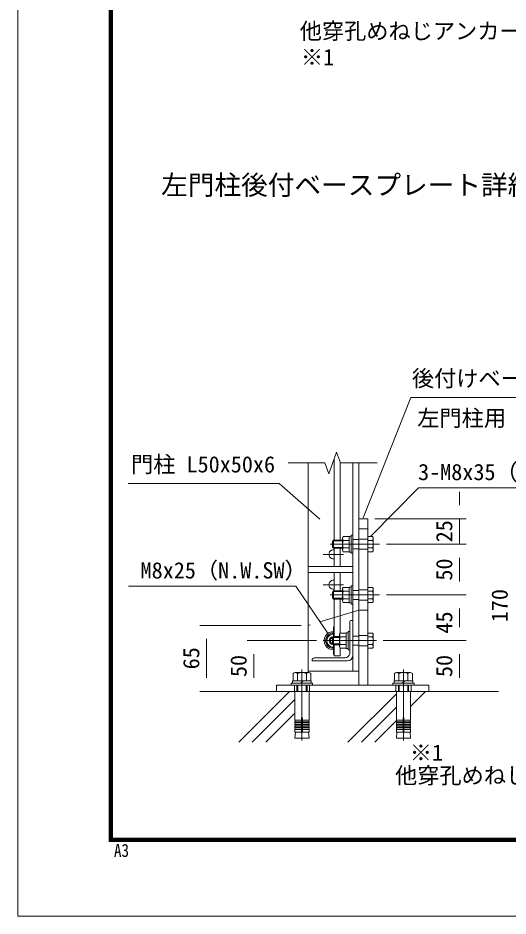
# Model space of a CAD drawing. Units: millimetres, scale not verified, with parts at other scales. Extents: x -4200 to 4200, y -2970 to 2970.
# Drawn here: x -4200 to -2751, y -2970 to -317 of the extents above; entities that cross this region are included whole.
import ezdxf
from ezdxf.enums import TextEntityAlignment as Align

# ---------------------------------------------------------------- set-up
doc = ezdxf.new("R2010")
doc.units = ezdxf.units.MM
doc.header["$LTSCALE"] = 20
doc.linetypes.add('DASHED', pattern=[7.5, 6, -1.5])
doc.linetypes.add('USER1', pattern=[50.8, 31.75, -6.35, 6.35, -6.35])
doc.layers.add('0-0_D-TTL-TXT', color=7, linetype='Continuous')
for name, color, linetype, lineweight in [('0-1_D-STR1', 1, 'Continuous', 18), ('0-2_D-BMK', 2, 'USER1', 13), ('0-3_D-STR3', 3, 'Continuous', 13), ('0-4_D-STR-DIM', 7, 'Continuous', 9), ('0-6_D-STR-TXT', 7, 'Continuous', 9), ('0-8_D-TTL', 7, 'Continuous', 9), ('0-9_D-BGD', 7, 'Continuous', 9), ('0-A_D-DCR-HCH', 7, 'Continuous', 9)]:
    doc.layers.add(name, color=color, linetype=linetype, lineweight=lineweight)
doc.styles.add('ＭＳ ゴシック', font='')
doc.styles.get('ＭＳ ゴシック').set_extended_font_data('MS Gothic')

msp = doc.modelspace()

# ---------------------------------------------------------------- linework, layer by layer
at = {"layer": '0-1_D-STR1'}
for p, q in [((-3342.34, -1631.5), (-3342.34, -2246.41)), ((-3210.34, -2246.41), (-3210.34, -1631.5)), ((-3192.34, -2246.41), (-3192.34, -1631.5)), ((-3342.34, -1937.41), (-3210.34, -1937.41)), ((-3342.34, -1955.41), (-3210.34, -1955.41)), ((-3219.34, -2193.9), (-3219.34, -2102.4)), ((-3213.34, -2096.4), (-3210.34, -2096.4)), ((-3210.34, -2201.4), (-3210.34, -2096.4)), ((-3330.34, -2213.4), (-3330.34, -2216.4)), ((-3330.34, -2216.4), (-3225.34, -2216.4)), ((-3324.34, -2207.4), (-3232.84, -2207.4)), ((-3342.34, -2246.41), (-3192.34, -2246.41))]:
    msp.add_line(p, q, dxfattribs=at)
at = {"layer": '0-1_D-STR1', "linetype": 'DASHED'}
for p, q in [((-3192.34, -1857.9), (-3210.34, -1857.9)), ((-3192.34, -1884.9), (-3210.34, -1884.9)), ((-3192.34, -2007.9), (-3210.34, -2007.9)), ((-3192.34, -2034.9), (-3210.34, -2034.9)), ((-3192.34, -2142.9), (-3210.34, -2142.9)), ((-3192.34, -2169.9), (-3210.34, -2169.9))]:
    msp.add_line(p, q, dxfattribs=at)
at = {"layer": '0-1_D-STR1'}
for centre, radius, start, end in [((-3267.34, -1901.41), 13.5, 81.91222, 278.08778), ((-3267.34, -1991.41), 13.5, 81.91222, 278.08778), ((-3213.34, -2102.4), 6, 90, 180), ((-3232.84, -2193.9), 13.5, 270, 0), ((-3225.34, -2201.4), 15, 270, 0), ((-3324.34, -2213.4), 6, 90, 180)]:
    msp.add_arc(centre, radius, start, end, dxfattribs=at)
at = {"layer": '0-2_D-BMK'}
for p, q in [((-3277.06, -1871.41), (-3130.84, -1871.41)), ((-3237.34, -1901.41), (-3297.34, -1901.41)), ((-3237.34, -1991.41), (-3297.34, -1991.41)), ((-3277.06, -2021.41), (-3130.84, -2021.41)), ((-3267.34, -2115.93), (-3267.34, -2196.88)), ((-3237.34, -2156.41), (-3297.34, -2156.41)), ((-3256.06, -2156.41), (-3139.84, -2156.41)), ((-3360.34, -2241.32), (-3360.34, -2451.32)), ((-3060.34, -2241.32), (-3060.34, -2451.32))]:
    msp.add_line(p, q, dxfattribs=at)
at = {"layer": '0-3_D-STR3'}
for p, q in [((-3265.44, -1859.41), (-3265.44, -1620.05)), ((-3247.44, -1859.41), (-3247.44, -1628.97)), ((-3192.34, -2288.4), (-3192.34, -1796.41)), ((-3165.34, -1796.41), (-3192.34, -1796.41)), ((-3165.34, -2288.4), (-3165.34, -1796.41)), ((-3165.34, -1826.41), (-3192.34, -1826.41)), ((-3240.64, -1852.66), (-3240.64, -1890.16)), ((-3221.14, -1848.89), (-3221.14, -1893.92)), ((-3215.14, -1898.41), (-3215.14, -1844.41)), ((-3165.34, -1848.89), (-3151.53, -1848.89)), ((-3165.34, -1848.89), (-3165.34, -1893.92)), ((-3149.44, -1852.51), (-3151.53, -1848.89)), ((-3149.44, -1852.51), (-3149.44, -1890.31)), ((-3266.74, -1859.41), (-3270.34, -1863.01)), ((-3270.34, -1879.81), (-3270.34, -1863.01)), ((-3266.74, -1883.41), (-3270.34, -1879.81)), ((-3240.64, -1861.66), (-3268.99, -1861.66)), ((-3240.64, -1881.16), (-3268.99, -1881.16)), ((-3266.74, -1883.41), (-3266.74, -1859.41)), ((-3240.64, -1859.41), (-3266.74, -1859.41)), ((-3240.64, -1883.41), (-3266.74, -1883.41)), ((-3265.44, -1937.41), (-3265.44, -1883.41)), ((-3247.44, -1937.41), (-3247.44, -1883.41)), ((-3221.14, -1860.15), (-3238.47, -1860.15)), ((-3221.14, -1882.66), (-3238.47, -1882.66)), ((-3165.34, -1860.15), (-3151.53, -1860.15)), ((-3165.34, -1882.66), (-3151.53, -1882.66)), ((-3210.34, -1898.41), (-3215.14, -1898.41)), ((-3165.34, -1893.92), (-3151.53, -1893.92)), ((-3149.44, -1890.31), (-3151.53, -1893.92)), ((-3265.44, -2009.41), (-3265.44, -1955.41)), ((-3247.44, -2009.41), (-3247.44, -1955.41)), ((-3266.74, -2009.41), (-3270.34, -2013.01)), ((-3270.34, -2029.81), (-3270.34, -2013.01)), ((-3240.64, -2011.66), (-3268.99, -2011.66)), ((-3266.74, -2033.41), (-3266.74, -2009.41)), ((-3240.64, -2009.41), (-3266.74, -2009.41)), ((-3240.64, -2002.66), (-3240.64, -2040.16)), ((-3221.14, -2010.15), (-3238.47, -2010.15)), ((-3221.14, -1998.89), (-3221.14, -2043.92)), ((-3215.14, -2048.41), (-3215.14, -1994.41)), ((-3165.34, -1998.89), (-3151.53, -1998.89)), ((-3165.34, -1998.89), (-3165.34, -2043.92)), ((-3165.34, -2010.15), (-3151.53, -2010.15)), ((-3149.44, -2002.51), (-3151.53, -1998.89)), ((-3149.44, -2002.51), (-3149.44, -2040.31)), ((-3266.74, -2033.41), (-3270.34, -2029.81)), ((-3240.64, -2031.16), (-3268.99, -2031.16)), ((-3240.64, -2033.41), (-3266.74, -2033.41)), ((-3265.44, -2144.41), (-3265.44, -2033.41)), ((-3247.44, -2133.89), (-3247.44, -2033.41)), ((-3221.14, -2032.66), (-3238.47, -2032.66)), ((-3165.34, -2032.66), (-3151.53, -2032.66)), ((-3149.44, -2040.31), (-3151.53, -2043.92)), ((-3210.34, -2048.41), (-3215.14, -2048.41)), ((-3165.34, -2043.92), (-3151.53, -2043.92)), ((-3342.34, -2251.01), (-3342.34, -2111.4)), ((-3267.34, -2133.91), (-3286.84, -2145.13)), ((-3286.84, -2145.13), (-3286.84, -2167.68)), ((-3266.74, -2144.41), (-3270.34, -2148.01)), ((-3270.34, -2164.81), (-3270.34, -2148.01)), ((-3249.64, -2146.66), (-3268.99, -2146.66)), ((-3267.34, -2133.91), (-3265.44, -2135)), ((-3266.74, -2168.41), (-3266.74, -2144.41)), ((-3249.64, -2144.41), (-3266.74, -2144.41)), ((-3249.64, -2137.66), (-3249.64, -2175.16)), ((-3230.14, -2145.15), (-3247.47, -2145.15)), ((-3230.14, -2133.89), (-3230.14, -2178.92)), ((-3224.14, -2183.41), (-3224.14, -2129.41)), ((-3165.34, -2133.89), (-3151.53, -2133.89)), ((-3165.34, -2133.89), (-3165.34, -2178.92)), ((-3165.34, -2145.15), (-3151.53, -2145.15)), ((-3149.44, -2137.51), (-3151.53, -2133.89)), ((-3149.44, -2137.51), (-3149.44, -2175.31)), ((-3267.34, -2178.91), (-3286.84, -2167.68)), ((-3266.74, -2168.41), (-3270.34, -2164.81)), ((-3249.64, -2166.16), (-3268.99, -2166.16)), ((-3249.64, -2168.41), (-3266.74, -2168.41)), ((-3265.44, -2201.41), (-3265.44, -2168.41)), ((-3230.14, -2167.66), (-3247.47, -2167.66)), ((-3165.34, -2167.66), (-3151.53, -2167.66)), ((-3149.44, -2175.31), (-3151.53, -2178.92)), ((-3267.34, -2178.91), (-3265.44, -2177.81)), ((-3247.44, -2201.41), (-3265.44, -2201.41)), ((-3247.44, -2201.41), (-3247.44, -2178.92)), ((-3219.34, -2183.41), (-3224.14, -2183.41)), ((-3165.34, -2178.92), (-3151.53, -2178.92)), ((-3386.74, -2274.9), (-3386.74, -2253.3)), ((-3339.57, -2250.9), (-3380.44, -2250.9)), ((-3373.54, -2253.3), (-3373.54, -2274.9)), ((-3347.14, -2253.3), (-3347.14, -2274.9)), ((-3333.94, -2274.9), (-3333.94, -2253.3)), ((-3086.74, -2274.9), (-3086.74, -2253.3)), ((-3039.57, -2250.9), (-3080.44, -2250.9)), ((-3073.54, -2253.3), (-3073.54, -2274.9)), ((-3047.14, -2253.3), (-3047.14, -2274.9)), ((-3033.94, -2274.9), (-3033.94, -2253.3)), ((-3364.09, -2282.4), (-3356.59, -2274.9)), ((-3064.09, -2282.4), (-3056.59, -2274.9)), ((-3375.34, -2306.4), (-3375.34, -2288.4)), ((-3372.94, -2306.4), (-3372.94, -2288.4)), ((-3347.74, -2306.4), (-3347.74, -2288.4)), ((-3345.34, -2306.4), (-3345.34, -2288.4)), ((-3075.34, -2306.4), (-3075.34, -2288.4)), ((-3072.94, -2306.4), (-3072.94, -2288.4)), ((-3047.74, -2306.4), (-3047.74, -2288.4)), ((-3045.34, -2306.4), (-3045.34, -2288.4)), ((-3361.47, -2385.03), (-3361.47, -2426.4)), ((-3359.22, -2385.03), (-3359.22, -2426.4)), ((-3061.47, -2385.03), (-3061.47, -2426.4)), ((-3059.22, -2385.03), (-3059.22, -2426.4)), ((-3361.47, -2403.9), (-3381.97, -2403.9)), ((-3361.47, -2396.4), (-3381.34, -2396.4)), ((-3361.47, -2411.4), (-3381.34, -2411.4)), ((-3359.22, -2396.4), (-3339.34, -2396.4)), ((-3359.22, -2403.9), (-3339.34, -2403.9)), ((-3359.22, -2411.4), (-3339.34, -2411.4)), ((-3061.47, -2403.9), (-3081.97, -2403.9)), ((-3061.47, -2396.4), (-3081.34, -2396.4)), ((-3061.47, -2411.4), (-3081.34, -2411.4)), ((-3059.22, -2396.4), (-3039.34, -2396.4)), ((-3059.22, -2403.9), (-3039.34, -2403.9)), ((-3059.22, -2411.4), (-3039.34, -2411.4)), ((-3361.47, -2418.9), (-3381.34, -2418.9)), ((-3359.22, -2418.9), (-3339.34, -2418.9)), ((-3061.47, -2418.9), (-3081.34, -2418.9)), ((-3059.22, -2418.9), (-3039.34, -2418.9))]:
    msp.add_line(p, q, dxfattribs=at)
at = {"layer": '0-3_D-STR3', "linetype": 'DASHED'}
for p, q in [((-3192.34, -1856.41), (-3165.34, -1856.41)), ((-3192.34, -1886.41), (-3165.34, -1886.41)), ((-3192.34, -2006.41), (-3165.34, -2006.41)), ((-3192.34, -2036.41), (-3165.34, -2036.41)), ((-3192.34, -2066.4), (-3342.34, -2111.4)), ((-3192.34, -2066.4), (-3165.34, -2066.4)), ((-3192.34, -2141.41), (-3165.34, -2141.41)), ((-3192.34, -2171.41), (-3165.34, -2171.41)), ((-3382.84, -2306.4), (-3382.84, -2288.4)), ((-3337.84, -2306.4), (-3337.84, -2288.4)), ((-3082.84, -2306.4), (-3082.84, -2288.4)), ((-3037.84, -2306.4), (-3037.84, -2288.4))]:
    msp.add_line(p, q, dxfattribs=at)
at = {"layer": '0-3_D-STR3'}
for points in [[(-3221.14, -1848.89), (-3238.47, -1848.89), (-3240.64, -1852.66)], [(-3210.34, -1898.41), (-3210.34, -1844.41), (-3215.14, -1844.41)], [(-3221.14, -1893.92), (-3238.47, -1893.92), (-3240.64, -1890.16)], [(-3221.14, -1998.89), (-3238.47, -1998.89), (-3240.64, -2002.66)], [(-3210.34, -2048.41), (-3210.34, -1994.41), (-3215.14, -1994.41)], [(-3221.14, -2043.92), (-3238.47, -2043.92), (-3240.64, -2040.16)], [(-3230.14, -2133.89), (-3247.47, -2133.89), (-3249.64, -2137.66)], [(-3219.34, -2183.41), (-3219.34, -2129.41), (-3224.14, -2129.41)], [(-3230.14, -2178.92), (-3247.47, -2178.92), (-3249.64, -2175.16)], [(-3387.94, -2282.4), (-3387.94, -2274.9), (-3332.74, -2274.9), (-3332.74, -2282.4)], [(-3087.94, -2282.4), (-3087.94, -2274.9), (-3032.74, -2274.9), (-3032.74, -2282.4)], [(-3359.22, -2391.4), (-3339.34, -2391.4), (-3339.34, -2306.4), (-3381.34, -2306.4), (-3381.34, -2391.4), (-3361.47, -2391.4)], [(-3059.22, -2391.4), (-3039.34, -2391.4), (-3039.34, -2306.4), (-3081.34, -2306.4), (-3081.34, -2391.4), (-3061.47, -2391.4)], [(-3380.4, -2391.4), (-3381.34, -2396.4), (-3381.34, -2398.9), (-3361.47, -2398.9)], [(-3380.4, -2398.9), (-3381.34, -2403.9), (-3381.34, -2406.4), (-3361.47, -2406.4)], [(-3380.4, -2406.4), (-3381.34, -2411.4), (-3381.34, -2413.9), (-3361.47, -2413.9)], [(-3340.28, -2413.9), (-3339.34, -2418.9), (-3339.34, -2426.4), (-3381.34, -2426.4), (-3381.34, -2418.9), (-3380.4, -2413.9)], [(-3340.28, -2391.4), (-3339.34, -2396.4), (-3339.34, -2398.9), (-3359.22, -2398.9)], [(-3340.28, -2398.9), (-3339.34, -2403.9), (-3339.34, -2406.4), (-3359.22, -2406.4)], [(-3340.28, -2406.4), (-3339.34, -2411.4), (-3339.34, -2413.9), (-3359.22, -2413.9)], [(-3080.4, -2391.4), (-3081.34, -2396.4), (-3081.34, -2398.9), (-3061.47, -2398.9)], [(-3080.4, -2398.9), (-3081.34, -2403.9), (-3081.34, -2406.4), (-3061.47, -2406.4)], [(-3080.4, -2406.4), (-3081.34, -2411.4), (-3081.34, -2413.9), (-3061.47, -2413.9)], [(-3040.28, -2413.9), (-3039.34, -2418.9), (-3039.34, -2426.4), (-3081.34, -2426.4), (-3081.34, -2418.9), (-3080.4, -2413.9)], [(-3040.28, -2391.4), (-3039.34, -2396.4), (-3039.34, -2398.9), (-3059.22, -2398.9)], [(-3040.28, -2398.9), (-3039.34, -2403.9), (-3039.34, -2406.4), (-3059.22, -2406.4)], [(-3040.28, -2406.4), (-3039.34, -2411.4), (-3039.34, -2413.9), (-3059.22, -2413.9)], [(-3340.92, -2426.4), (-3339.34, -2444.4), (-3381.34, -2444.4), (-3379.77, -2426.4)], [(-3339.34, -2426.4), (-3359.4, -2426.4), (-3381.34, -2426.4)], [(-3040.92, -2426.4), (-3039.34, -2444.4), (-3081.34, -2444.4), (-3079.77, -2426.4)], [(-3039.34, -2426.4), (-3059.4, -2426.4), (-3081.34, -2426.4)]]:
    msp.add_lwpolyline(points, dxfattribs=at)
for points in [[(-3221.14, -1894.51), (-3215.14, -1894.51), (-3215.14, -1848.31), (-3221.14, -1848.31)], [(-3221.14, -2044.51), (-3215.14, -2044.51), (-3215.14, -1998.31), (-3221.14, -1998.31)], [(-3230.14, -2179.51), (-3224.14, -2179.51), (-3224.14, -2133.31), (-3230.14, -2133.31)], [(-2985.34, -2306.4), (-3435.34, -2306.4), (-3435.34, -2288.4), (-2985.34, -2288.4)], [(-3328.84, -2282.4), (-3328.84, -2288.4), (-3391.84, -2288.4), (-3391.84, -2282.4)], [(-3028.84, -2282.4), (-3028.84, -2288.4), (-3091.84, -2288.4), (-3091.84, -2282.4)]]:
    msp.add_lwpolyline(points, close=True, dxfattribs=at)
for centre, radius, start, end in [((-3230.24, -1854.52), 9.97, 145.61585, 214.38416), ((-3159.76, -1854.52), 9.97, 325.61585, 34.38415), ((-3202.95, -1871.41), 37.26, 162.4121, 197.5879), ((-3230.24, -1888.29), 9.97, 145.61586, 214.38414), ((-3187.05, -1871.41), 37.26, 342.4121, 17.5879), ((-3159.76, -1888.29), 9.97, 325.61585, 34.38415), ((-3230.24, -2004.52), 9.97, 145.61585, 214.38416), ((-3202.95, -2021.41), 37.26, 162.4121, 197.5879), ((-3159.76, -2004.52), 9.97, 325.61585, 34.38415), ((-3187.05, -2021.41), 37.26, 342.4121, 17.5879), ((-3230.24, -2038.29), 9.97, 145.61586, 214.38414), ((-3159.76, -2038.29), 9.97, 325.61585, 34.38415), ((-3267.34, -2156.41), 27, 85.9662, 274.0338), ((-3267.34, -2156.41), 23.1, 85.28373, 274.71627), ((-3267.34, -2156.41), 19.5, 84.41048, 275.58952), ((-3267.34, -2156.41), 12, 87.20239, 272.79761), ((-3267.34, -2156.41), 9, 108.59444, 251.40556), ((-3239.24, -2139.52), 9.97, 145.61585, 214.38416), ((-3211.95, -2156.41), 37.26, 162.4121, 197.5879), ((-3159.76, -2139.52), 9.97, 325.61585, 34.38415), ((-3187.05, -2156.41), 37.26, 342.4121, 17.5879), ((-3239.24, -2173.29), 9.97, 145.61586, 214.38414), ((-3159.76, -2173.29), 9.97, 325.61585, 34.38415), ((-3380.14, -2261.16), 10.26, 49.96723, 130.03277), ((-3360.34, -2288.4), 37.5, 69.39031, 110.60969), ((-3340.54, -2260.98), 10.12, 49.3117, 130.6883), ((-3080.14, -2261.16), 10.26, 49.96723, 130.03277), ((-3060.34, -2288.4), 37.5, 69.39031, 110.60969), ((-3040.54, -2260.98), 10.12, 49.3117, 130.6883), ((-3360.34, -2385.03), 1.12, 0, 180), ((-3060.34, -2385.03), 1.12, 0, 180)]:
    msp.add_arc(centre, radius, start, end, dxfattribs=at)
at = {"layer": '0-4_D-STR-DIM'}
for p, q in [((-3258.07, -1599.78), (-3281.15, -1663.21)), ((-3246.52, -1631.5), (-3258.07, -1599.78)), ((-3401.06, -1631.5), (-3292.7, -1631.5)), ((-3281.15, -1663.21), (-3292.7, -1631.5)), ((-3246.52, -1631.5), (-3138.16, -1631.5)), ((-2894.78, -1756.41), (-2894.78, -1716.41)), ((-3145.34, -1796.41), (-2874.78, -1796.41)), ((-2894.78, -1796.41), (-2894.78, -1871.41)), ((-3110.84, -1871.41), (-2874.78, -1871.41)), ((-3110.84, -1871.41), (-2874.78, -1871.41)), ((-2894.78, -1911.41), (-2894.78, -1981.41)), ((-2894.78, -1911.41), (-2894.78, -1951.41)), ((-3110.84, -2021.41), (-2874.78, -2021.41)), ((-3110.84, -2021.41), (-2874.78, -2021.41)), ((-2894.78, -2116.41), (-2894.78, -2061.41)), ((-3362.34, -2111.4), (-3662.75, -2111.4)), ((-3642.75, -2151.4), (-3642.75, -2266.4)), ((-3317.34, -2156.41), (-3522.75, -2156.41)), ((-3119.84, -2156.41), (-2874.78, -2156.41)), ((-3119.84, -2156.41), (-2874.78, -2156.41)), ((-3502.75, -2196.41), (-3502.75, -2266.4)), ((-2894.78, -2266.4), (-2894.78, -2196.41)), ((-3455.34, -2306.4), (-3662.75, -2306.4)), ((-3455.34, -2306.4), (-3522.75, -2306.4)), ((-2965.34, -2306.4), (-2874.78, -2306.4))]:
    msp.add_line(p, q, dxfattribs=at)
at = {"layer": '0-6_D-STR-TXT'}
for points in [[(-2390.74, -1437.84), (-3038.67, -1437.84), (-3179.02, -1793.68)], [(-3874.2, -1691.8), (-3427.71, -1691.8), (-3307.94, -1797.12)], [(-2470.22, -1704.51), (-3015.5, -1704.51), (-3157.03, -1847.47)], [(-3873.63, -1995.06), (-3378.13, -1995.06), (-3284.89, -2133.33)]]:
    msp.add_lwpolyline(points, dxfattribs=at)
at = {"layer": '0-8_D-TTL', "color": 2, "lineweight": 18}
msp.add_lwpolyline([(-4200, 2970), (4200, 2970), (4200, -2970), (-4200, -2970)], close=True, dxfattribs=at)
at = {"layer": '0-8_D-TTL'}
for points in [[(-3930, 2750), (3930, 2750), (3930, -2750), (-3930, -2750)], [(-3927.5, 2747.5), (3927.5, 2747.5), (3927.5, -2747.5), (-3927.5, -2747.5)], [(-3925, 2745), (3925, 2745), (3925, -2745), (-3925, -2745)], [(-3922.5, 2742.5), (3922.5, 2742.5), (3922.5, -2742.5), (-3922.5, -2742.5)], [(-3920, 2740), (3920, 2740), (3920, -2740), (-3920, -2740)]]:
    msp.add_lwpolyline(points, close=True, dxfattribs=at)
at = {"layer": '0-9_D-BGD'}
msp.add_line((-3641.25, -2306.4), (-2779.43, -2306.4), dxfattribs=at)
at = {"layer": '0-A_D-DCR-HCH'}
for p, q in [((-3547.07, -2456.4), (-3397.07, -2306.4)), ((-3039.34, -2350.97), (-2994.77, -2306.4)), ((-3507.3, -2456.4), (-3381.34, -2330.45)), ((-3224.32, -2456.4), (-3081.34, -2313.42)), ((-3184.55, -2456.4), (-3081.34, -2353.19)), ((-3467.52, -2456.4), (-3381.34, -2370.22)), ((-3144.77, -2456.4), (-3079.77, -2391.4))]:
    msp.add_line(p, q, dxfattribs=at)

# ---------------------------------------------------------------- texts
at = {"layer": '0-0_D-TTL-TXT', "style": 'ＭＳ ゴシック'}
msp.add_text('左門柱後付ベースプレート詳細図', height=57.77, dxfattribs=at).set_placement((-3776.68, -856.43), align=Align.BOTTOM_LEFT)
at = {"layer": '0-4_D-STR-DIM', "style": 'ＭＳ ゴシック'}
for s, p in [('25', (-2901.52, -1866.01)), ('50', (-2901.52, -1979.03)), ('170', (-2737.67, -2102.05)), ('45', (-2901.52, -2135.51)), ('65', (-3649.49, -2241.25)), ('50', (-3509.49, -2264.03)), ('50', (-2901.52, -2264.03))]:
    msp.add_text(s, height=48.09, rotation=90, dxfattribs=at).set_placement(p, align=Align.BOTTOM_LEFT)
at = {"layer": '0-6_D-STR-TXT', "style": 'ＭＳ ゴシック'}
for s, p in [('他穿孔めねじアンカーM10', (-3366.93, -393.67)), ('※1', (-3363.49, -470.99)), ('後付けベースプレート', (-3035.44, -1419.97)), ('左門柱用（VA）', (-3019.5, -1537.34)), ('門柱 L50x50x6', (-3865.57, -1673.93)), ('3-M8x35（N.W.SW）', (-3017.1, -1696.64)), ('M8x25（N.W.SW）', (-3837.41, -1987.19)), ('※1', (-3041.57, -2525.86)), ('他穿孔めねじアンカーM10', (-3085.19, -2593.15))]:
    msp.add_text(s, height=48.09, dxfattribs=at).set_placement(p, align=Align.BOTTOM_LEFT)
at = {"layer": '0-8_D-TTL', "style": 'ＭＳ ゴシック', "width": 0.85}
msp.add_text('A3', height=38.42, dxfattribs=at).set_placement((-3916.09, -2806.81), align=Align.BOTTOM_LEFT)

doc.saveas('drawing.dxf')
